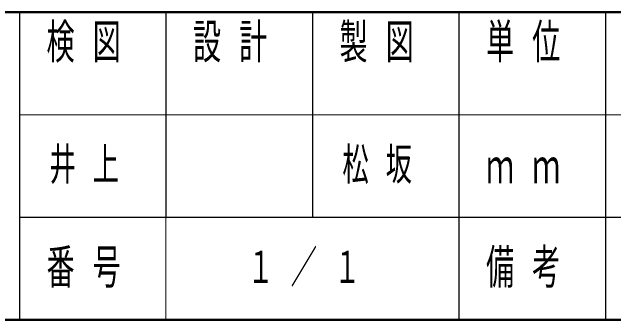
# Model space of a CAD drawing. Units: millimetres on the paper, scale 1:20. Extents: x -385 to 0, y -5 to 267.
# Drawn here: x -243 to -201.92, y 0 to 21 of the extents above; entities that cross this region are included whole.
import ezdxf

# ---------------------------------------------------------------- set-up
doc = ezdxf.new("R2010")
doc.units = ezdxf.units.MM
doc.layers.add('LY_1', color=7, linetype='Continuous', lineweight=13)
doc.layers.add('LY_2', color=7, linetype='Continuous', lineweight=13)
doc.styles.add('ＭＳ ゴシック', font='')
doc.styles.get('ＭＳ ゴシック').set_extended_font_data('MS Gothic')

msp = doc.modelspace()

# ---------------------------------------------------------------- linework, layer by layer
at = {"layer": 'LY_2', "lineweight": 50}
for p, q in [((-385, 21), (0, 21)), ((-385, 0), (0, 0))]:
    msp.add_line(p, q, dxfattribs=at)
at = {"layer": 'LY_2', "color": 211, "lineweight": 25}
for p, q in [((-242.5, 21), (-242.5, 0)), ((-232.5, 21), (-232.5, 7)), ((-222.5, 21), (-222.5, 7)), ((-212.5, 21), (-212.5, 0)), ((-202.5, 21), (-202.5, 7)), ((-242.5, 7), (0, 7))]:
    msp.add_line(p, q, dxfattribs=at)
at = {"layer": 'LY_2'}
for p, q in [((-242.5, 14), (-187.5, 14)), ((-232.5, 7), (-232.5, 0))]:
    msp.add_line(p, q, dxfattribs=at)
at = {"layer": 'LY_2', "lineweight": 25}
msp.add_line((-202.5, 7), (-202.5, 0), dxfattribs=at)

# ---------------------------------------------------------------- texts
at = {"layer": 'LY_1', "char_height": 2.199, "attachment_point": 5, "style": 'ＭＳ ゴシック'}
for s, insert in [('\\T1.64;\\W0.6;井上', (-237.5, 10.5)), ('\\T1.64;\\W0.6;松坂', (-217.5, 10.5)), ('\\T1.64;\\W0.6;１／１', (-222.5, 3.5))]:
    msp.add_mtext(s, dxfattribs=dict(at, insert=insert))
at = {"layer": 'LY_2', "color": 4, "char_height": 2.346, "style": 'ＭＳ ゴシック'}
for s, insert, attachment_point in [('\\T1.64;\\W0.6;検図', (-237.5, 20.167), 2), ('\\T1.64;\\W0.6;設計', (-227.5, 20.167), 2), ('\\T1.64;\\W0.6;製図', (-217.5, 20.167), 2), ('\\T1.64;\\W0.6;単位', (-207.5, 20.167), 2), ('\\T1.64;\\W0.6;ｍｍ', (-207.5, 10.5), 5), ('\\T1.64;\\W0.6;番号', (-237.5, 3.5), 5), ('\\T1.64;\\W0.6;備考', (-207.5, 3.5), 5)]:
    msp.add_mtext(s, dxfattribs=dict(at, insert=insert, attachment_point=attachment_point))

doc.saveas('drawing.dxf')
